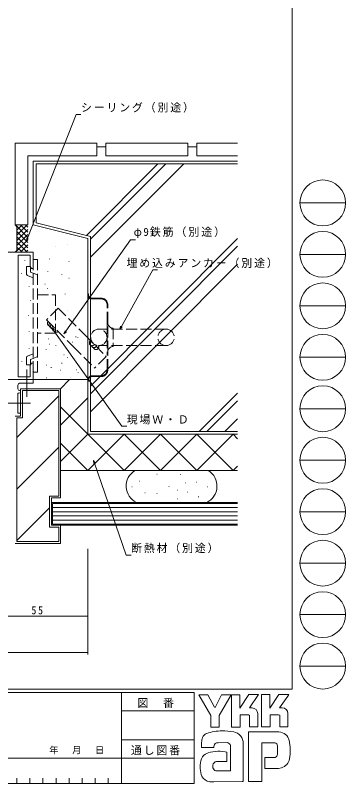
# Model space of a CAD drawing. Units: millimetres, scale not verified. Extents: x -594 to 539, y -420 to 386.
# Drawn here: x 357.6 to 539.5, y -420 to 2.2 of the extents above; entities that cross this region are included whole.
import ezdxf
from ezdxf.enums import TextEntityAlignment as Align

# ---------------------------------------------------------------- set-up
doc = ezdxf.new("R2010")
doc.units = ezdxf.units.MM
doc.header["$LTSCALE"] = 2
doc.linetypes.add('CHAIN2', pattern=[12, 9, -1, 1, -1])
doc.linetypes.add('DASHED3', pattern=[4, 3, -1])
for name, color, linetype, lineweight in [('0-1_YKK_ZWAK', 7, 'Continuous', 9), ('0-3_YKK_11', 7, 'Continuous', 9), ('0-5_YSS_K', 3, 'Continuous', 9), ('0-6_YKK_13', 4, 'Continuous', 9), ('0-7_YKK_D', 6, 'Continuous', 9)]:
    doc.layers.add(name, color=color, linetype=linetype, lineweight=lineweight)
doc.styles.add('ＭＳ ゴシック', font='')
doc.styles.get('ＭＳ ゴシック').set_extended_font_data('MS Gothic')

msp = doc.modelspace()

# ---------------------------------------------------------------- linework, layer by layer
at = {"layer": '0-1_YKK_ZWAK'}
for p, q in [((510, 382), (510, -368)), ((514.252, -100.88), (539.452, -100.88)), ((514.252, -129.16), (539.452, -129.16)), ((514.252, -157.44), (539.452, -157.44)), ((514.252, -185.72), (539.452, -185.72)), ((514.252, -214), (539.452, -214)), ((514.252, -242.28), (539.452, -242.28)), ((514.252, -270.56), (539.452, -270.56)), ((514.252, -298.84), (539.452, -298.84)), ((514.252, -327.12), (539.452, -327.12)), ((514.252, -355.4), (539.452, -355.4)), ((510, -368), (-590, -368)), ((456, -370), (-590, -370)), ((416, -370), (416, -420)), ((456, -370), (456, -420)), ((458.624, -371.294), (463.644, -371.294)), ((465.188, -382.569), (458.624, -371.294)), ((471.194, -371.14), (467.544, -378.245)), ((476.657, -388.902), (476.657, -371.178)), ((493.106, -371.024), (497.778, -371.024)), ((493.106, -388.748), (493.106, -371.024)), ((502.682, -371.024), (508.088, -371.024)), ((508.088, -371.024), (507.548, -371.951)), ((507.548, -371.951), (503.088, -378.322)), ((487.97, -378.438), (486.486, -378.438)), ((504.572, -378.322), (503.088, -378.322)), ((416, -380), (456, -380)), ((485.963, -382.26), (481.406, -382.26)), ((491.06, -381.527), (491.06, -388.786)), ((497.971, -382.222), (497.971, -388.748)), ((502.528, -382.222), (497.971, -382.222)), ((503.146, -382.453), (502.528, -382.222)), ((503.146, -388.709), (503.146, -382.453)), ((507.663, -381.527), (507.663, -388.709)), ((502.605, -391.566), (486.04, -391.566)), ((486.04, -391.566), (486.04, -418.866)), ((497.971, -388.748), (493.106, -388.748)), ((503.146, -388.637), (503.218, -388.709)), ((507.663, -388.709), (503.146, -388.709)), ((416, -395.999), (456, -395.999)), ((460.169, -400.1), (460.169, -397.344)), ((466.81, -400.1), (460.169, -400.1)), ((474.494, -397.436), (469.212, -397.536)), ((476.039, -412.958), (476.039, -399.057)), ((483.028, -397.976), (483.028, -418.828)), ((493.222, -397.513), (499.863, -397.513)), ((493.222, -418.866), (493.222, -397.513)), ((501.962, -399.652), (501.987, -403.415)), ((272, -406), (416, -406)), ((456, -405.999), (416, -405.999)), ((474.108, -407.9), (468.402, -407.907)), ((494.96, -405.699), (494.96, -411.607)), ((500.018, -405.699), (494.96, -405.699)), ((468.007, -412.958), (476.039, -412.958)), ((475.421, -412.958), (475.923, -412.958)), ((476.039, -412.957), (476.04, -412.958)), ((494.96, -411.607), (502.566, -411.607)), ((502.566, -411.607), (504.111, -411.259)), ((358.4, -417), (358.4, -420)), ((365.6, -417), (365.6, -420)), ((372.8, -417), (372.8, -420)), ((380, -417), (380, -420)), ((387.2, -417), (387.2, -420)), ((394.4, -417), (394.4, -420)), ((401.6, -417), (401.6, -420)), ((408.8, -417), (408.8, -420)), ((-590, -420), (456, -420)), ((466.81, -418.944), (464.686, -418.944)), ((482.564, -418.905), (466.81, -418.944)), ((483.028, -418.828), (482.564, -418.905))]:
    msp.add_line(p, q, dxfattribs=at)
for points in [[(463.644, -371.294), (467.235, -378.013), (467.544, -378.245)], [(471.194, -371.14), (476.374, -371.14), (469.899, -382.608)], [(476.657, -371.178), (481.252, -371.178), (481.252, -378.462), (486.078, -371.101)], [(486.078, -371.101), (491.543, -371.101), (486.486, -378.438)], [(497.778, -371.024), (497.778, -378.441), (502.682, -371.024)], [(469.899, -382.608), (469.899, -388.941), (465.188, -388.941), (465.188, -382.569)], [(481.406, -382.26), (481.406, -388.902), (476.657, -388.902)], [(491.06, -388.786), (486.58, -388.786), (486.58, -382.492), (485.963, -382.26)], [(473.104, -402.533), (474.108, -402.764), (474.108, -407.9)], [(486.04, -418.866), (492.102, -418.866), (493.222, -418.866)]]:
    msp.add_lwpolyline(points, dxfattribs=at)
for centre in [(526.852, -100.88), (526.852, -129.16), (526.852, -157.44), (526.852, -185.72), (526.852, -214), (526.852, -242.28), (526.852, -270.56), (526.852, -298.84), (526.852, -327.12), (526.852, -355.4)]:
    msp.add_circle(centre, 12.6, dxfattribs=at)
for centre, radius, start, end in [((487.97, -381.527), 3.089, 0.00165, 89.99603), ((504.572, -381.411), 3.089, 0.00165, 89.99603), ((464.009, -395.793), 3.491, 109.02126, 161.51263), ((471.317, -416.287), 25.257, 89.89165, 109.30847), ((472.059, -420.662), 29.64, 78.78009, 91.46938), ((476.758, -397.852), 6.355, 40.66422, 80.31693), ((502.388, -397.772), 6.202, 14.44571, 87.08746), ((467.37, -397.379), 7.196, 158.41083, 179.71774), ((476.441, -397.836), 6.588, 358.78058, 38.76563), ((479.094, -401.696), 29.8, 350.99026, 10.67624), ((469.822, -400.01), 3.013, 138.46381, 181.71359), ((469.021, -399.958), 2.43, 85.50551, 126.78038), ((473.794, -399.649), 2.321, 14.75519, 72.44994), ((500.093, -399.256), 1.756, 16.43123, 96.91661), ((496.759, -400.297), 5.248, 4.93422, 17.03551), ((465.181, -408.468), 5.583, 121.8271, 169.08475), ((469.601, -421.22), 19.013, 79.38097, 112.05824), ((500.019, -403.834), 1.865, 269.95467, 342.90144), ((496.728, -402.916), 5.281, 343.6902, 354.75362), ((475.213, -410.564), 15.832, 168.76372, 199.80078), ((468.414, -409.97), 2.064, 90.33952, 178.03638), ((502.479, -405.35), 6.13, 285.4429, 349.90448), ((469.689, -410.469), 3.384, 171.08202, 216.71922), ((468.357, -410.807), 2.18, 230.97279, 260.7549), ((465.2, -413.489), 5.461, 207.31435, 263.59464)]:
    msp.add_arc(centre, radius, start, end, dxfattribs=at)
at = {"layer": '0-3_YKK_11'}
for p, q in [((367.49, -128), (342.49, -128)), ((359.12, -129.63), (365.86, -129.63)), ((359.12, -196.37), (359.12, -129.63)), ((365.86, -129.63), (365.86, -135.909)), ((367.49, -137), (367.49, -128)), ((365.86, -135.909), (366.49, -137)), ((366.49, -137), (367.49, -137)), ((366.49, -189), (365.86, -190.091)), ((367.49, -189), (366.49, -189)), ((367.49, -192.542), (367.49, -189)), ((365.86, -190.091), (365.86, -196.37)), ((367.37, -192.725), (367.49, -192.542)), ((367.37, -193.275), (367.37, -192.725)), ((367.49, -193.458), (367.37, -193.275)), ((367.37, -193.725), (367.49, -193.542)), ((367.37, -194.275), (367.37, -193.725)), ((367.49, -193.542), (367.49, -193.458)), ((342.49, -198), (367.49, -198)), ((357.49, -198), (367.49, -198)), ((365.86, -196.37), (359.12, -196.37)), ((367.49, -194.458), (367.37, -194.275)), ((367.49, -198), (367.49, -194.458)), ((367.49, -198), (367.49, -200)), ((358.99, -201), (358.99, -203)), ((363.319, -200), (359.99, -200)), ((363.511, -199.857), (363.319, -200)), ((364.469, -199.857), (363.511, -199.857)), ((364.661, -200), (364.469, -199.857)), ((367.49, -200), (364.661, -200)), ((358.99, -205.5), (358.99, -216.5)), ((359.49, -205.5), (358.99, -205.5)), ((359.99, -204), (360.49, -204)), ((360.49, -204), (360.49, -204.5)), ((360.49, -218), (357.49, -218)), ((358.99, -216.5), (360.49, -216.5)), ((360.49, -216.5), (360.49, -218))]:
    msp.add_line(p, q, dxfattribs=at)
for centre, start, end in [((359.99, -201), 90.00009, 180.00008), ((359.99, -203), 180.00009, 270.00008), ((359.49, -204.5), 270.00009, 0.00008)]:
    msp.add_arc(centre, 1, start, end, dxfattribs=at)
at = {"layer": '0-5_YSS_K'}
for p, q in [((402.49, -75.002), (402.49, -68.002)), ((402.49, -70.002), (407.49, -70.002)), ((407.49, -75.002), (407.49, -68.002)), ((407.49, -68.002), (452.49, -68.002)), ((452.49, -75.002), (452.49, -68.002)), ((452.49, -70.002), (457.49, -70.002)), ((457.49, -75.002), (457.49, -68.002)), ((457.49, -68.002), (480, -68.002)), ((364.49, -75.002), (402.49, -75.002)), ((364.49, -75.002), (364.49, -113.002)), ((407.49, -75.002), (452.49, -75.002)), ((457.49, -75.002), (480, -75.002)), ((367.49, -78), (480, -78)), ((367.49, -78), (367.49, -113)), ((436.138, -79.499), (396.845, -118.793)), ((450.28, -79.499), (398.99, -130.789)), ((440.381, -79.499), (398.99, -120.89)), ((358.49, -114.002), (357.49, -113.002)), ((364.49, -113.002), (357.49, -113.002)), ((357.634, -113.002), (364.49, -119.858)), ((358.49, -113.002), (358.062, -113.43)), ((361.318, -113.002), (358.49, -115.831)), ((364.147, -113.002), (358.49, -118.659)), ((360.463, -113.002), (364.49, -117.03)), ((363.291, -113.002), (364.49, -114.201)), ((367.49, -113), (397.49, -120.5)), ((398.99, -119.329), (368.99, -111.829)), ((358.49, -114.002), (358.49, -127)), ((364.49, -115.488), (358.49, -121.488)), ((358.49, -116.686), (364.49, -122.686)), ((364.49, -121.145), (357.634, -128.001)), ((364.49, -118.316), (358.49, -124.316)), ((358.49, -119.515), (364.49, -125.515)), ((358.49, -122.343), (364.147, -128)), ((397.49, -120.5), (397.49, -228)), ((398.99, -226.5), (398.99, -119.329)), ((480, -120.49), (398.99, -201.5)), ((358.49, -125.172), (361.318, -128)), ((364.49, -123.973), (360.463, -128)), ((379.705, -124.592), (379.805, -124.592)), ((386.495, -123.769), (386.595, -123.769)), ((480, -124.733), (398.99, -205.743)), ((358.49, -127), (357.49, -128)), ((358.062, -127.572), (358.491, -128.001)), ((364.49, -126.801), (363.291, -128)), ((362.751, -132.537), (362.751, -132.737)), ((376.468, -131.585), (376.468, -131.785)), ((387.066, -133.123), (387.266, -133.123)), ((480, -134.632), (398.99, -215.642)), ((375.533, -138.603), (375.533, -138.803)), ((360.976, -139.547), (360.976, -139.747)), ((383.252, -140.241), (383.252, -140.441)), ((387.066, -142.212), (387.266, -142.212)), ((365.235, -146.734), (365.235, -146.934)), ((373.828, -145.57), (374.028, -145.57)), ((375.299, -147.96), (375.299, -148.16)), ((385.124, -150.767), (385.124, -150.967)), ((365.945, -154.454), (365.945, -154.654)), ((386.083, -159.958), (386.183, -159.958)), ((364.88, -162.706), (364.88, -162.906)), ((389.787, -164.482), (389.887, -164.482)), ((365.235, -171.401), (365.235, -171.601)), ((375.606, -175.603), (375.806, -175.603)), ((386.869, -177.184), (387.069, -177.184)), ((390.82, -174.417), (391.02, -174.417)), ((391.995, -174.628), (391.995, -174.828)), ((365.235, -180.629), (365.235, -180.829)), ((374.597, -181.178), (374.597, -181.378)), ((376.199, -178.567), (376.399, -178.567)), ((379.977, -179.307), (379.977, -179.507)), ((388.844, -177.381), (389.044, -177.381)), ((384.3, -184.296), (384.5, -184.296)), ((361.242, -187.905), (361.242, -188.105)), ((383.115, -189.038), (383.315, -189.038)), ((386.293, -185.857), (386.293, -186.056)), ((367.662, -193.584), (367.662, -193.784)), ((374.816, -190.026), (375.016, -190.026)), ((377.404, -191.237), (377.404, -191.437)), ((382.522, -192.793), (382.722, -192.793)), ((391.215, -192.595), (391.415, -192.595)), ((392.229, -194.044), (392.229, -194.244)), ((366.99, -197.999), (397.49, -198)), ((374.766, -196.97), (374.866, -196.97)), ((382.49, -203.001), (387.49, -198.001)), ((387.729, -196.559), (387.829, -196.559)), ((387.729, -196.559), (387.829, -196.559)), ((381.49, -206.863), (358.49, -229.863)), ((360.49, -203.001), (382.49, -203.001)), ((360.49, -203.001), (360.49, -218)), ((381.49, -204.001), (361.49, -204.001)), ((361.49, -219.001), (361.49, -204.001)), ((381.49, -204.001), (381.49, -262)), ((382.49, -203.001), (382.49, -263)), ((480, -205.343), (458.843, -226.5)), ((382.49, -223), (397.49, -208.001)), ((480, -209.585), (463.085, -226.5)), ((382.49, -213), (397.49, -228)), ((357.49, -218), (360.49, -218)), ((361.49, -219.001), (358.49, -219.001)), ((358.49, -287), (358.49, -219.001)), ((480, -219.485), (472.985, -226.5)), ((398.99, -226.5), (480, -226.5)), ((382.49, -243), (397.49, -228.001)), ((480, -228), (397.49, -228)), ((480, -228), (397.49, -228)), ((397.49, -228), (417.49, -248)), ((397.49, -248), (417.49, -228)), ((417.49, -248), (437.49, -228)), ((417.49, -228), (437.49, -248)), ((437.49, -248), (457.49, -228)), ((437.49, -228), (457.49, -248)), ((457.49, -248), (477.49, -228)), ((457.49, -228), (477.49, -248)), ((477.49, -228), (480, -230.51)), ((381.49, -235.148), (358.49, -258.148)), ((382.49, -233), (397.49, -248)), ((382.49, -248), (397.49, -248)), ((397.49, -248), (480, -248)), ((463.904, -248), (423.368, -248)), ((477.49, -248), (480, -245.49)), ((435.451, -249.91), (435.651, -249.91)), ((448.361, -250.154), (448.561, -250.154)), ((421.811, -256.974), (422.011, -256.974)), ((425.709, -253.807), (425.909, -253.807)), ((442.028, -256.73), (442.228, -256.73)), ((451.283, -254.782), (451.484, -254.782)), ((457.373, -254.295), (457.573, -254.295)), ((463.219, -256.974), (463.419, -256.974)), ((428.875, -260.14), (429.075, -260.14)), ((435.451, -260.627), (435.651, -260.627)), ((446.656, -258.679), (446.856, -258.679)), ((452.258, -259.897), (452.458, -259.897)), ((376.49, -279), (376.49, -262)), ((376.49, -262), (381.49, -262)), ((377.49, -265.5), (377.49, -278)), ((480, -265.5), (377.49, -265.5)), ((446.656, -263.55), (446.856, -263.55)), ((458.347, -262.332), (458.547, -262.332)), ((376.49, -268.432), (358.49, -286.432)), ((377.99, -266), (377.99, -277.5)), ((480, -266), (377.99, -266)), ((377.99, -268.3), (480, -268.3)), ((461.759, -266), (425.514, -266)), ((377.99, -270.6), (480, -270.6)), ((377.99, -272.9), (480, -272.9)), ((377.49, -278), (382.49, -278)), ((377.49, -278), (480, -278)), ((377.99, -275.2), (480, -275.2)), ((377.99, -277.5), (480, -277.5)), ((382.49, -278), (382.49, -288)), ((376.49, -279), (381.49, -279)), ((381.49, -279), (381.49, -287)), ((381.49, -287), (358.49, -287)), ((357.49, -288), (382.49, -288))]:
    msp.add_line(p, q, dxfattribs=at)
at = {"layer": '0-5_YSS_K', "linetype": 'DASHED3'}
for p, q in [((381.217, -158.751), (374.839, -165.101)), ((381.217, -158.751), (396.029, -173.631)), ((374.839, -165.101), (389.651, -179.98)), ((396.029, -173.631), (407.64, -185.294)), ((389.651, -179.98), (401.261, -191.643)), ((407.64, -185.294), (401.261, -191.643))]:
    msp.add_line(p, q, dxfattribs=at)
at = {"layer": '0-5_YSS_K'}
for points in [[(357.49, -113.002), (357.49, -68.002), (402.49, -68.002)], [(480, -79.5), (368.99, -79.5), (368.99, -111.829)], [(377.49, -278), (377.49, -263), (382.49, -263)]]:
    msp.add_lwpolyline(points, dxfattribs=at)
at = {"layer": '0-5_YSS_K', "linetype": 'DASHED3'}
for centre, start, end in [((376.788, -167.059), 134.87027, 248.44844), ((377.635, -167.909), 134.87027, 248.44844), ((378.481, -168.76), 134.87027, 248.44844), ((379.328, -169.61), 134.87027, 248.44844), ((380.174, -170.461), 134.87027, 314.87027), ((399.866, -177.888), 107.29674, 332.66602), ((400.938, -178.937), 195.608, 347.3822), ((402.009, -179.986), 195.608, 28.75838)]:
    msp.add_arc(centre, 1.5, start, end, dxfattribs=at)
at = {"layer": '0-5_YSS_K'}
for centre, start, end in [((428.636, -256.5), 121.78833, 244.16014), ((458.636, -256.5), 295.83984, 58.21165)]:
    msp.add_arc(centre, 10, start, end, dxfattribs=at)
at = {"layer": '0-6_YKK_13', "linetype": 'DASHED3'}
for p, q in [((367.49, -193.906), (367.49, -131.906)), ((367.49, -131.906), (369.79, -131.906)), ((369.79, -131.906), (369.79, -193.906)), ((363.69, -135.906), (365.991, -135.906)), ((363.69, -139.783), (363.69, -135.906)), ((365.991, -135.906), (365.991, -138.906)), ((365.991, -138.906), (367.49, -139.512)), ((364.316, -140.71), (367.49, -141.993)), ((367.49, -139.512), (369.79, -140.442)), ((369.79, -151.406), (379.79, -151.406)), ((379.79, -151.406), (379.79, -172.406)), ((397.89, -150.765), (397.89, -151.265)), ((404.99, -153.265), (399.89, -153.265)), ((404.99, -153.665), (399.89, -153.665)), ((408.09, -166.765), (408.09, -156.765)), ((408.49, -166.765), (408.49, -156.765)), ((408.09, -166.765), (408.09, -182.765)), ((408.49, -182.765), (408.49, -166.765)), ((379.79, -172.406), (369.79, -172.406)), ((440.59, -170.265), (403.59, -170.265)), ((411.49, -169.765), (411.49, -179.765)), ((440.59, -179.265), (403.59, -179.265)), ((364.316, -185.102), (367.49, -183.819)), ((367.49, -186.3), (369.79, -185.371)), ((408.09, -192.765), (408.09, -182.765)), ((408.49, -192.765), (408.49, -182.765)), ((363.69, -186.029), (363.69, -189.906)), ((363.69, -189.906), (365.99, -189.906)), ((365.99, -186.906), (367.49, -186.3)), ((365.99, -189.906), (365.99, -186.906)), ((367.49, -193.906), (369.79, -193.906)), ((397.89, -198.265), (397.89, -198.765)), ((399.89, -195.865), (404.99, -195.865)), ((399.89, -196.265), (404.99, -196.265))]:
    msp.add_line(p, q, dxfattribs=at)
at = {"layer": '0-6_YKK_13', "linetype": 'CHAIN2'}
for p, q in [((363.99, -207.516), (363.99, -192.484)), ((365.928, -211), (353.557, -211))]:
    msp.add_line(p, q, dxfattribs=at)
at = {"layer": '0-6_YKK_13', "linetype": 'DASHED3'}
for points in [[(397.89, -150.765), (397.49, -150.765), (397.49, -151.265), (397.49, -198.265)], [(397.49, -198.265), (397.49, -198.765), (397.89, -198.765)]]:
    msp.add_lwpolyline(points, dxfattribs=at)
msp.add_circle((403.59, -174.765), 4.5, dxfattribs=at)
for centre, radius, start, end in [((364.69, -139.783), 1, 180.00087, 248.00571), ((399.89, -151.265), 2.4, 180, 270), ((399.89, -151.265), 2, 180, 270), ((404.99, -156.765), 3.5, 0, 90), ((404.99, -156.765), 3.1, 0, 90), ((411.49, -166.765), 3, 180, 270), ((440.59, -174.765), 4.5, 90, 270), ((440.59, -174.765), 4.5, 270, 90), ((411.49, -182.765), 3, 90, 180), ((364.69, -186.029), 1, 111.99428, 179.99911), ((404.99, -192.765), 3.5, 270, 0), ((404.99, -192.765), 3.1, 270, 0), ((399.89, -198.265), 2.4, 90, 180), ((399.89, -198.265), 2, 90, 180)]:
    msp.add_arc(centre, radius, start, end, dxfattribs=at)
at = {"layer": '0-7_YKK_D'}
for p, q in [((364.34, -120.333), (391.046, -52.283)), ((391.046, -52.283), (393.747, -52.283)), ((363.719, -121.916), (363.916, -120.167)), ((363.719, -121.916), (364.34, -120.333)), ((364.764, -120.499), (363.719, -121.916)), ((385.325, -171.438), (421.003, -121.213)), ((421.003, -121.213), (423.703, -121.213)), ((415.964, -168.779), (433.23, -137.726)), ((433.23, -137.726), (435.93, -137.726)), ((415.138, -170.265), (415.566, -168.558)), ((415.138, -170.265), (415.964, -168.779)), ((377.828, -169.754), (378.815, -171.138)), ((377.828, -169.754), (379.186, -170.874)), ((378.444, -171.403), (377.828, -169.754)), ((378.815, -171.138), (416.247, -223.638)), ((384.34, -172.824), (384.953, -171.174)), ((384.34, -172.824), (385.325, -171.438)), ((385.696, -171.702), (384.34, -172.824)), ((416.362, -169), (415.138, -170.265)), ((416.247, -223.638), (418.947, -223.638)), ((400.63, -242.36), (401.186, -243.967)), ((400.63, -242.36), (401.616, -243.818)), ((400.755, -244.116), (400.63, -242.36)), ((401.186, -243.967), (418.624, -294.386)), ((397.49, -291), (397.49, -349)), ((397.49, -291), (397.49, -329)), ((418.624, -294.386), (421.325, -294.386)), ((342.49, -328), (397.49, -328)), ((-52.51, -348), (397.49, -348))]:
    msp.add_line(p, q, dxfattribs=at)
for centre, start, end in [((397.49, -328), 0, 180), ((397.49, -328), 180, 0), ((397.49, -348), 0, 180), ((397.49, -348), 180, 0)]:
    msp.add_arc(centre, 0.106, start, end, dxfattribs=at)

# ---------------------------------------------------------------- texts
at = {"layer": '0-1_YKK_ZWAK', "color": 4, "style": 'ＭＳ ゴシック'}
msp.add_text('年   月   日', height=3.666, dxfattribs=at).set_placement((376.252, -404.527), align=Align.BOTTOM_LEFT)
at = {"layer": '0-1_YKK_ZWAK', "char_height": 4.399, "attachment_point": 7, "style": 'ＭＳ ゴシック'}
for s, insert in [('\\T1.17;図\u3000番', (424.854, -378.374)), ('\\T1.17;通し図番', (421.255, -404.406))]:
    msp.add_mtext(s, dxfattribs=dict(at, insert=insert))
at = {"layer": '0-7_YKK_D', "color": 7, "char_height": 4.399, "attachment_point": 7, "style": 'ＭＳ ゴシック'}
for s, insert in [('\\T1.17;シーリング（別途）', (393.746, -51.283)), ('\\T1.18;φ9鉄筋（別途）', (422.743, -120.213)), ('\\T1.17;埋め込みアンカ－（別途）', (418.843, -136.726)), ('\\T1.17;現場Ｗ・Ｄ', (418.947, -222.638)), ('\\T1.17;断熱材（別途）', (421.324, -293.386)), ('\\T1.36;\\W0.9;55', (366.47, -327))]:
    msp.add_mtext(s, dxfattribs=dict(at, insert=insert))

doc.saveas('drawing.dxf')
